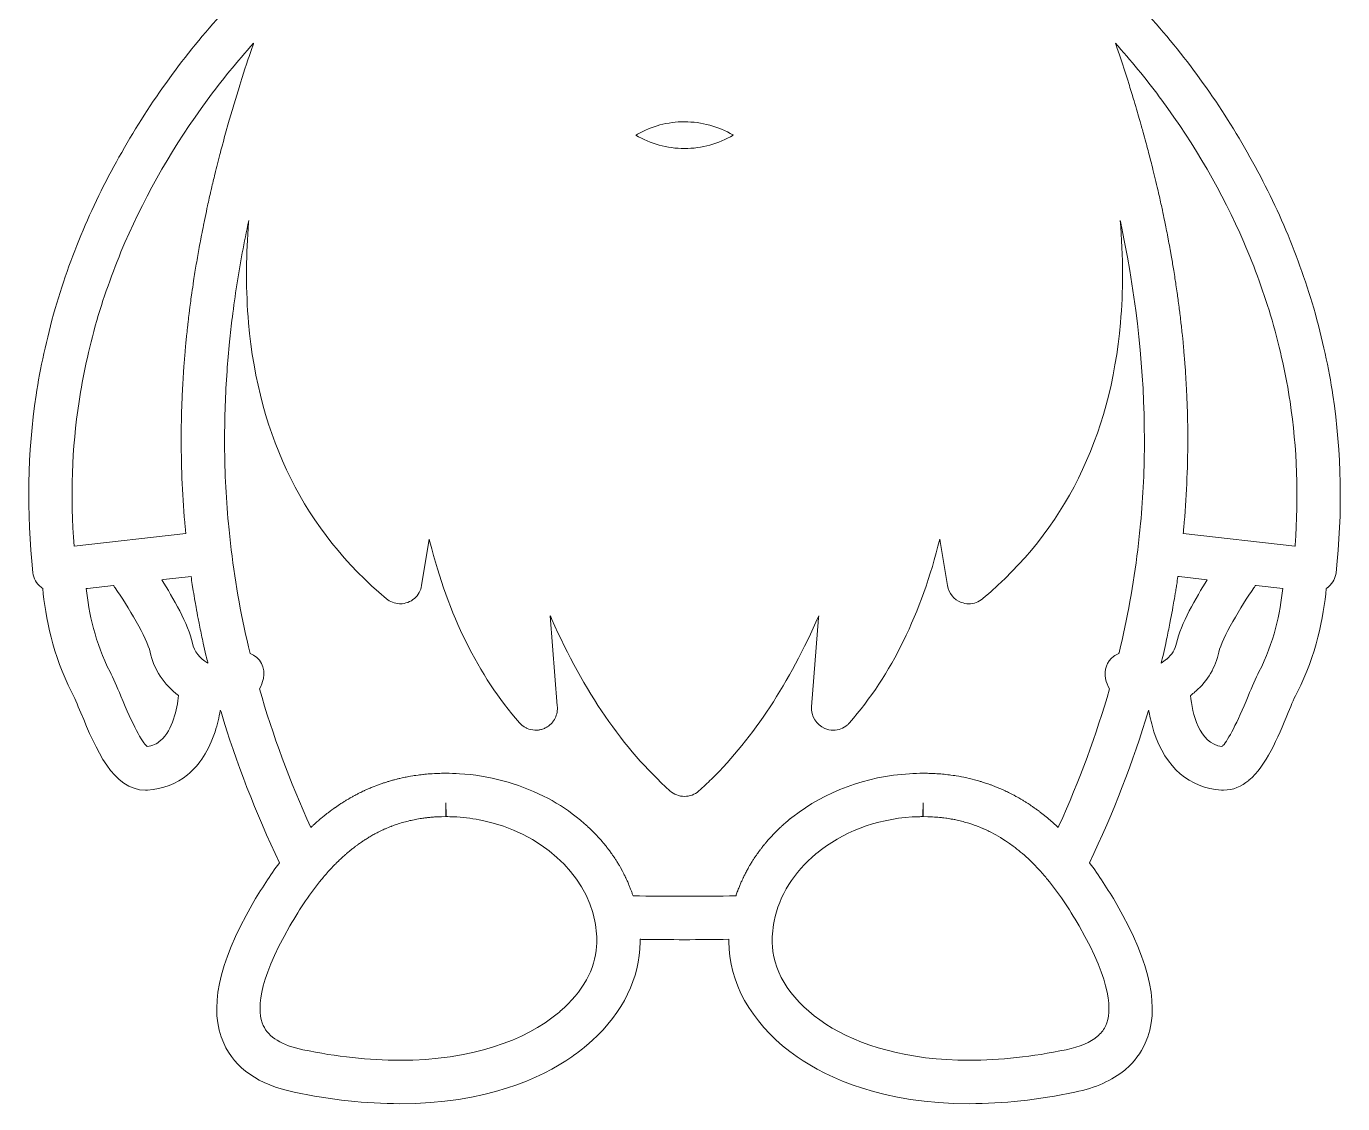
# Model space of a CAD drawing. Header units: inches. Extents: x -261 to 5410, y -3803 to -146.
# Drawn here: x 3913.4 to 4399.1, y -1012.2 to -614.8 of the extents above; entities that cross this region are included whole.
import ezdxf

# ---------------------------------------------------------------- set-up
doc = ezdxf.new("R2010")
doc.units = ezdxf.units.IN
doc.header["$MEASUREMENT"] = 0
doc.layers.add('Layer 1', color=7, linetype='Continuous')

# ---------------------------------------------------------------- blocks, each defined once
blk = doc.blocks.new('block 33')
at = {"layer": 'Layer 1', "lineweight": 0}
for points, knots in [([(4395.48, -750.84), (4394, -740.91), (4391.7, -730.42), (4388.42, -718.7), (4385.36, -708.36), (4381.64, -698.07), (4377.36, -688.06), (4368.86, -668.57), (4358.06, -649.88), (4345.26, -632.51), (4339.03, -624.05), (4332.2, -615.76), (4324.97, -607.87), (4318.71, -601.04), (4311.81, -594.28), (4304.43, -587.74), (4303.81, -587.21), (4302.82, -586.39), (4302, -585.71), (4299.76, -580.22), (4297.46, -574.76), (4295.15, -569.42), (4294.57, -532.99), (4276.31, -505.08), (4261.61, -482.62), (4253.25, -469.86), (4246.04, -458.84), (4244.92, -450.34), (4241.79, -426.61), (4246.34, -401.66), (4250.85, -380.15), (4258.22, -345.03), (4258.05, -305.03), (4250.33, -261.25), (4249.88, -258.73), (4249.46, -256.07), (4249.02, -253.23), (4246.92, -240.01), (4244.55, -225.02), (4238.15, -213.68), (4236.77, -211.25), (4234.28, -209.73), (4231.47, -209.63), (4231.47, -209.63), (4231.19, -209.62), (4231.19, -209.62), (4229.45, -209.62), (4227.79, -210.18), (4226.43, -211.18), (4225.7, -211.72), (4225.06, -212.38), (4224.54, -213.16), (4218.59, -222.04), (4213.89, -231.86), (4209.34, -241.37), (4205.29, -249.84), (4201.1, -258.6), (4196.16, -266.31), (4182.49, -287.63), (4167.82, -304.79), (4151.56, -318.41), (4151.07, -318.84), (4150.57, -319.24), (4150.07, -319.65), (4146.8, -322.34), (4143.46, -324.88), (4140.05, -327.29), (4135.07, -330.81), (4130.24, -334.47), (4125.57, -338.25), (4124.39, -339.2), (4123.23, -340.16), (4122.07, -341.14), (4106.84, -353.9), (4093.38, -368.07), (4081.9, -383.43), (4080.32, -385.54), (4078.75, -387.62), (4077.19, -389.7), (4050.42, -425.15), (4025.14, -458.65), (4017.42, -569.33), (4015.03, -574.84), (4012.71, -580.34), (4010.52, -585.71), (4010.05, -586.1), (4009.52, -586.54), (4009.03, -586.96), (4008.93, -587.05), (4008.83, -587.13), (4008.74, -587.21), (4008.47, -587.43), (4008.23, -587.64), (4008.01, -587.82), (4000.7, -594.29), (3993.82, -601.03), (3987.56, -607.87), (3980.32, -615.76), (3973.49, -624.05), (3967.26, -632.51), (3954.47, -649.88), (3943.66, -668.58), (3935.14, -688.11), (3930.88, -698.08), (3927.16, -708.38), (3924.06, -718.82), (3920.82, -730.43), (3918.52, -740.9), (3917.05, -750.8), (3913.82, -771.93), (3913.42, -793.97), (3915.88, -816.31), (3916.11, -818.44), (3917.16, -820.35), (3918.84, -821.69), (3919.04, -821.85), (3919.25, -822), (3919.46, -822.14), (3920.44, -832.69), (3923.14, -846.89), (3930.14, -860.28), (3931.06, -862.04), (3932.26, -864.94), (3933.54, -868.01), (3939.11, -881.39), (3945.42, -896.55), (3957.39, -896.55), (3957.64, -896.55), (3957.89, -896.55), (3958.13, -896.53), (3963.78, -896.21), (3968.76, -894.28), (3972.88, -890.89), (3977.34, -887.23), (3980.81, -881.87), (3983.04, -875), (3983.93, -872.28), (3984.54, -869.59), (3984.95, -867.19), (3984.95, -867.19), (3985.12, -867.19), (3985.12, -867.19), (3985.17, -867.35), (3985.21, -867.5), (3985.26, -867.66), (3990.81, -886.23), (3998.04, -904.93), (4006.81, -923.38), (4003.37, -927.95), (4000.08, -932.98), (3996.8, -938.68), (3984.12, -960.71), (3980.67, -977.46), (3986.24, -989.9), (3990.4, -999.16), (3999.13, -1005.23), (4012.2, -1007.96), (4025.74, -1010.78), (4038.84, -1012.21), (4051.15, -1012.21), (4083.05, -1012.21), (4103.31, -1002.8), (4114.69, -994.91), (4116.26, -993.82), (4117.77, -992.68), (4119.21, -991.51), (4119.49, -991.28), (4119.77, -991.05), (4120.05, -990.81), (4131.9, -980.84), (4138.99, -968.13), (4139.78, -955.16), (4139.85, -953.97), (4139.89, -952.78), (4139.88, -951.58), (4140.03, -951.58), (4140.19, -951.58), (4140.34, -951.59), (4145.73, -951.66), (4151.07, -951.71), (4156.26, -951.71), (4161.59, -951.71), (4167.08, -951.66), (4172.64, -951.58), (4172.63, -952.78), (4172.66, -953.97), (4172.74, -955.16), (4173.64, -969.99), (4182.78, -984.48), (4197.83, -994.91), (4209.21, -1002.8), (4229.47, -1012.21), (4261.38, -1012.21), (4273.68, -1012.21), (4286.78, -1010.78), (4300.32, -1007.96), (4307.93, -1006.37), (4314.06, -1003.65), (4318.68, -999.83), (4318.81, -999.73), (4318.93, -999.63), (4319.05, -999.53), (4322.19, -996.84), (4324.6, -993.63), (4326.28, -989.9), (4331.85, -977.46), (4328.4, -960.71), (4315.72, -938.68), (4312.44, -932.97), (4309.15, -927.94), (4305.71, -923.37), (4314.54, -904.8), (4321.82, -885.93), (4327.4, -867.19), (4327.4, -867.19), (4327.57, -867.19), (4327.57, -867.19), (4327.59, -867.31), (4327.61, -867.43), (4327.64, -867.55), (4328.05, -869.86), (4328.63, -872.41), (4329.48, -875), (4333.78, -888.22), (4342.62, -895.86), (4354.38, -896.53), (4354.63, -896.55), (4354.88, -896.55), (4355.12, -896.55), (4358.68, -896.55), (4361.74, -895.21), (4364.43, -892.98), (4364.46, -892.95), (4364.49, -892.93), (4364.52, -892.9), (4370.83, -887.59), (4375.1, -877.34), (4379.02, -867.91), (4380.28, -864.88), (4381.47, -862.02), (4382.39, -860.27), (4389.38, -846.89), (4392.08, -832.69), (4393.06, -822.14), (4393.21, -822.04), (4393.36, -821.94), (4393.51, -821.82), (4393.57, -821.78), (4393.63, -821.74), (4393.69, -821.69), (4393.8, -821.61), (4393.9, -821.52), (4394, -821.42), (4395.47, -820.12), (4396.43, -818.28), (4396.65, -816.31), (4399.1, -793.97), (4398.71, -771.93), (4395.48, -750.84)], [0, 0, 0, 0, 1, 1, 1, 2, 2, 2, 3, 3, 3, 4, 4, 4, 5, 5, 5, 6, 6, 6, 7, 7, 7, 8, 8, 8, 9, 9, 9, 10, 10, 10, 11, 11, 11, 12, 12, 12, 13, 13, 13, 14, 14, 14, 15, 15, 15, 16, 16, 16, 17, 17, 17, 18, 18, 18, 19, 19, 19, 20, 20, 20, 21, 21, 21, 22, 22, 22, 23, 23, 23, 24, 24, 24, 25, 25, 25, 26, 26, 26, 27, 27, 27, 28, 28, 28, 29, 29, 29, 30, 30, 30, 31, 31, 31, 32, 32, 32, 33, 33, 33, 34, 34, 34, 35, 35, 35, 36, 36, 36, 37, 37, 37, 38, 38, 38, 39, 39, 39, 40, 40, 40, 41, 41, 41, 42, 42, 42, 43, 43, 43, 44, 44, 44, 45, 45, 45, 46, 46, 46, 47, 47, 47, 48, 48, 48, 49, 49, 49, 50, 50, 50, 51, 51, 51, 52, 52, 52, 53, 53, 53, 54, 54, 54, 55, 55, 55, 56, 56, 56, 57, 57, 57, 58, 58, 58, 59, 59, 59, 60, 60, 60, 61, 61, 61, 62, 62, 62, 63, 63, 63, 64, 64, 64, 65, 65, 65, 66, 66, 66, 67, 67, 67, 68, 68, 68, 69, 69, 69, 70, 70, 70, 71, 71, 71, 72, 72, 72, 73, 73, 73, 74, 74, 74, 75, 75, 75, 76, 76, 76, 77, 77, 77, 78, 78, 78, 79, 79, 79, 80, 80, 80, 81, 81, 81, 82, 82, 82, 83, 83, 83, 84, 84, 84, 85, 85, 85, 86, 86, 86, 86]), ([(3982.83, -669.95), (3982.41, -671.7), (3981.99, -673.45), (3981.58, -675.25), (3981.58, -675.25), (3981.54, -675.43), (3981.54, -675.43), (3981.11, -677.27), (3980.7, -679.11), (3980.3, -680.94), (3980.3, -680.94), (3980.08, -681.96), (3980.08, -681.96), (3979.76, -683.43), (3979.45, -684.9), (3979.15, -686.36), (3979.15, -686.36), (3978.8, -688.12), (3978.8, -688.12), (3978.55, -689.34), (3978.31, -690.55), (3978.07, -691.75), (3978.07, -691.75), (3977.68, -693.84), (3977.68, -693.84), (3977.47, -694.93), (3977.27, -696.03), (3977.07, -697.12), (3977.07, -697.12), (3976.69, -699.3), (3976.69, -699.3), (3976.5, -700.36), (3976.32, -701.42), (3976.14, -702.47), (3976.14, -702.47), (3975.77, -704.72), (3975.77, -704.72), (3975.6, -705.74), (3975.44, -706.77), (3975.28, -707.79), (3975.28, -707.79), (3975.01, -709.59), (3975.01, -709.59), (3975.01, -709.59), (3974.63, -712.14), (3974.49, -713.1), (3974.49, -713.1), (3974.17, -715.41), (3974.17, -715.41), (3974.04, -716.4), (3973.91, -717.39), (3973.78, -718.38), (3973.78, -718.38), (3973.49, -720.71), (3973.49, -720.71), (3973.37, -721.69), (3973.25, -722.66), (3973.14, -723.64), (3973.14, -723.64), (3972.87, -725.98), (3972.87, -725.98), (3972.77, -726.95), (3972.66, -727.92), (3972.57, -728.88), (3972.49, -729.66), (3972.41, -730.44), (3972.33, -731.21), (3972.24, -732.18), (3972.15, -733.15), (3972.07, -734.11), (3972.07, -734.11), (3971.92, -735.78), (3971.87, -736.42), (3971.79, -737.39), (3971.71, -738.37), (3971.64, -739.35), (3971.58, -740.11), (3971.52, -740.86), (3971.47, -741.61), (3971.4, -742.59), (3971.34, -743.57), (3971.28, -744.55), (3971.28, -744.55), (3971.15, -746.78), (3971.15, -746.78), (3971.1, -747.57), (3971.07, -748.36), (3971.03, -749.15), (3971.03, -749.15), (3970.92, -751.43), (3970.9, -751.92), (3970.86, -752.86), (3970.83, -753.79), (3970.8, -754.73), (3970.8, -754.73), (3970.72, -757.06), (3970.72, -757.06), (3970.69, -758.2), (3970.67, -759.34), (3970.65, -760.47), (3970.65, -760.47), (3970.61, -762.17), (3970.61, -762.17), (3970.59, -763.86), (3970.57, -765.56), (3970.57, -767.25), (3970.57, -778.1), (3971.07, -789.01), (3972.06, -799.66), (3972.11, -800.26), (3972.17, -800.88), (3972.23, -801.5), (3972.24, -801.6), (3972.25, -801.71), (3972.26, -801.82), (3972.26, -801.82), (3931.02, -806.57), (3931.02, -806.57), (3929.61, -788.36), (3930.23, -770.43), (3932.86, -753.19), (3934.24, -743.93), (3936.4, -734.11), (3939.43, -723.25), (3942.32, -713.51), (3945.82, -703.81), (3949.82, -694.46), (3957.85, -676.06), (3968.05, -658.41), (3980.14, -642), (3985.43, -634.81), (3991.18, -627.75), (3997.27, -620.97), (3997.24, -621.05), (3997.22, -621.12), (3997.19, -621.2), (3997.03, -621.67), (3996.86, -622.14), (3996.7, -622.61), (3996.7, -622.61), (3995.86, -625.1), (3995.86, -625.1), (3995.5, -626.19), (3995.14, -627.27), (3994.78, -628.35), (3994.78, -628.35), (3993.97, -630.82), (3993.97, -630.82), (3993.62, -631.9), (3993.27, -632.98), (3992.93, -634.05), (3992.93, -634.05), (3992.16, -636.51), (3992.16, -636.51), (3991.82, -637.59), (3991.49, -638.67), (3991.16, -639.75), (3991.16, -639.75), (3990.42, -642.16), (3990.42, -642.16), (3990.1, -643.23), (3989.78, -644.29), (3989.45, -645.42), (3989.45, -645.42), (3988.75, -647.78), (3988.75, -647.78), (3988.44, -648.88), (3988.12, -649.98), (3987.81, -651.08), (3987.81, -651.08), (3987.17, -653.36), (3987.17, -653.36), (3986.85, -654.5), (3986.54, -655.62), (3986.24, -656.75), (3986.24, -656.75), (3985.65, -658.92), (3985.65, -658.92), (3985.37, -659.96), (3985.1, -661.01), (3984.83, -662.05), (3984.83, -662.05), (3984.2, -664.46), (3984.2, -664.46), (3983.87, -665.76), (3983.55, -667.06), (3983.23, -668.36), (3983.23, -668.36), (3982.83, -669.95), (3982.83, -669.95)], [0, 0, 0, 0, 1, 1, 1, 2, 2, 2, 3, 3, 3, 4, 4, 4, 5, 5, 5, 6, 6, 6, 7, 7, 7, 8, 8, 8, 9, 9, 9, 10, 10, 10, 11, 11, 11, 12, 12, 12, 13, 13, 13, 14, 14, 14, 15, 15, 15, 16, 16, 16, 17, 17, 17, 18, 18, 18, 19, 19, 19, 20, 20, 20, 21, 21, 21, 22, 22, 22, 23, 23, 23, 24, 24, 24, 25, 25, 25, 26, 26, 26, 27, 27, 27, 28, 28, 28, 29, 29, 29, 30, 30, 30, 31, 31, 31, 32, 32, 32, 33, 33, 33, 34, 34, 34, 35, 35, 35, 36, 36, 36, 37, 37, 37, 38, 38, 38, 39, 39, 39, 40, 40, 40, 41, 41, 41, 42, 42, 42, 43, 43, 43, 44, 44, 44, 45, 45, 45, 46, 46, 46, 47, 47, 47, 48, 48, 48, 49, 49, 49, 50, 50, 50, 51, 51, 51, 52, 52, 52, 53, 53, 53, 54, 54, 54, 55, 55, 55, 56, 56, 56, 57, 57, 57, 58, 58, 58, 59, 59, 59, 60, 60, 60, 61, 61, 61, 62, 62, 62, 63, 63, 63, 63]), ([(4381.5, -806.57), (4381.5, -806.57), (4340.26, -801.82), (4340.26, -801.82), (4340.33, -801.1), (4340.4, -800.38), (4340.46, -799.67), (4341.45, -789.02), (4341.94, -778.1), (4341.94, -767.24), (4341.94, -765.55), (4341.93, -763.85), (4341.91, -762.16), (4341.91, -762.16), (4341.87, -760.15), (4341.87, -760.15), (4341.85, -759.12), (4341.83, -758.08), (4341.8, -757.05), (4341.8, -757.05), (4341.72, -754.7), (4341.72, -754.7), (4341.69, -753.78), (4341.66, -752.85), (4341.62, -751.92), (4341.6, -751.37), (4341.5, -749.39), (4341.5, -749.39), (4341.46, -748.52), (4341.42, -747.66), (4341.37, -746.78), (4341.37, -746.78), (4341.23, -744.5), (4341.23, -744.5), (4341.17, -743.54), (4341.11, -742.59), (4341.05, -741.61), (4341.05, -741.61), (4340.88, -739.29), (4340.88, -739.29), (4340.8, -738.33), (4340.73, -737.38), (4340.65, -736.43), (4340.59, -735.65), (4340.52, -734.86), (4340.45, -734.07), (4340.36, -733.13), (4340.28, -732.18), (4340.19, -731.22), (4340.19, -731.22), (4339.95, -728.83), (4339.95, -728.83), (4339.85, -727.89), (4339.75, -726.94), (4339.65, -726), (4339.56, -725.19), (4339.47, -724.39), (4339.38, -723.59), (4339.27, -722.64), (4339.15, -721.7), (4339.04, -720.75), (4338.94, -719.94), (4338.84, -719.13), (4338.73, -718.32), (4338.61, -717.37), (4338.48, -716.42), (4338.35, -715.47), (4338.25, -714.66), (4338.13, -713.85), (4338.02, -713.03), (4337.89, -712.11), (4337.75, -711.18), (4337.6, -710.15), (4337.48, -709.35), (4337.36, -708.54), (4337.23, -707.74), (4337.08, -706.77), (4336.92, -705.79), (4336.76, -704.81), (4336.76, -704.81), (4336.37, -702.41), (4336.37, -702.41), (4336.23, -701.56), (4336.08, -700.71), (4335.93, -699.86), (4335.93, -699.86), (4335.44, -697.06), (4335.44, -697.06), (4335.26, -696.04), (4335.06, -695.02), (4334.87, -694), (4334.87, -694), (4334.44, -691.69), (4334.44, -691.69), (4334.25, -690.72), (4334.05, -689.75), (4333.86, -688.78), (4333.86, -688.78), (4333.36, -686.3), (4333.36, -686.3), (4333.11, -685.07), (4332.84, -683.83), (4332.58, -682.61), (4332.58, -682.61), (4332.21, -680.88), (4332.21, -680.88), (4331.82, -679.08), (4331.41, -677.27), (4331, -675.47), (4331, -675.47), (4330.67, -674.11), (4330.67, -674.11), (4330.36, -672.74), (4330.03, -671.37), (4329.7, -670), (4329.7, -670), (4329.08, -667.51), (4329.08, -667.51), (4328.84, -666.51), (4328.59, -665.51), (4328.33, -664.5), (4328.33, -664.5), (4327.72, -662.13), (4327.72, -662.13), (4327.44, -661.08), (4327.17, -660.03), (4326.89, -658.97), (4326.89, -658.97), (4325.66, -654.45), (4325.38, -653.43), (4325.17, -652.68), (4324.95, -651.93), (4324.74, -651.18), (4324.74, -651.18), (4324.08, -648.86), (4323.79, -647.85), (4323.79, -647.85), (4323.16, -645.69), (4323.16, -645.69), (4323.16, -645.69), (4322.43, -643.24), (4322.13, -642.24), (4321.86, -641.36), (4321.59, -640.47), (4321.32, -639.59), (4321.01, -638.59), (4320.71, -637.6), (4320.39, -636.6), (4320.39, -636.6), (4319.55, -633.92), (4319.55, -633.92), (4319.23, -632.92), (4318.91, -631.92), (4318.59, -630.93), (4318.59, -630.93), (4317.7, -628.23), (4317.7, -628.23), (4317.37, -627.22), (4317.04, -626.22), (4316.7, -625.22), (4316.7, -625.22), (4315.79, -622.51), (4315.79, -622.51), (4315.61, -621.99), (4315.44, -621.48), (4315.26, -620.97), (4315.59, -621.34), (4315.92, -621.7), (4316.23, -622.07), (4321.96, -628.51), (4327.38, -635.2), (4332.38, -642), (4344.47, -658.41), (4354.67, -676.05), (4362.68, -694.4), (4366.7, -703.8), (4370.2, -713.49), (4373.06, -723.12), (4376.12, -734.1), (4378.29, -743.93), (4379.67, -753.22), (4382.28, -770.3), (4382.9, -788.08), (4381.53, -806.14), (4381.52, -806.28), (4381.51, -806.43), (4381.5, -806.57)], [0, 0, 0, 0, 1, 1, 1, 2, 2, 2, 3, 3, 3, 4, 4, 4, 5, 5, 5, 6, 6, 6, 7, 7, 7, 8, 8, 8, 9, 9, 9, 10, 10, 10, 11, 11, 11, 12, 12, 12, 13, 13, 13, 14, 14, 14, 15, 15, 15, 16, 16, 16, 17, 17, 17, 18, 18, 18, 19, 19, 19, 20, 20, 20, 21, 21, 21, 22, 22, 22, 23, 23, 23, 24, 24, 24, 25, 25, 25, 26, 26, 26, 27, 27, 27, 28, 28, 28, 29, 29, 29, 30, 30, 30, 31, 31, 31, 32, 32, 32, 33, 33, 33, 34, 34, 34, 35, 35, 35, 36, 36, 36, 37, 37, 37, 38, 38, 38, 39, 39, 39, 40, 40, 40, 41, 41, 41, 42, 42, 42, 43, 43, 43, 44, 44, 44, 45, 45, 45, 46, 46, 46, 47, 47, 47, 48, 48, 48, 49, 49, 49, 50, 50, 50, 51, 51, 51, 52, 52, 52, 53, 53, 53, 54, 54, 54, 55, 55, 55, 56, 56, 56, 57, 57, 57, 58, 58, 58, 59, 59, 59, 60, 60, 60, 61, 61, 61, 62, 62, 62, 62]), ([(4174.22, -654.9), (4168.85, -658.11), (4162.65, -659.83), (4156.26, -659.83), (4149.87, -659.83), (4143.67, -658.11), (4138.3, -654.9), (4138.49, -654.79), (4138.68, -654.68), (4138.87, -654.58), (4144.11, -651.58), (4150.1, -649.97), (4156.26, -649.97), (4162.61, -649.97), (4168.77, -651.68), (4174.12, -654.84), (4174.15, -654.86), (4174.19, -654.88), (4174.22, -654.9)], [0, 0, 0, 0, 1, 1, 1, 2, 2, 2, 3, 3, 3, 4, 4, 4, 5, 5, 5, 6, 6, 6, 6]), ([(4316.54, -846.1), (4315.83, -846.37), (4315.17, -846.74), (4314.59, -847.19), (4312.15, -849.04), (4310.89, -852.22), (4311.63, -855.4), (4311.95, -856.75), (4312.43, -858.03), (4313.07, -859.21), (4308.25, -876.04), (4301.99, -893), (4294.41, -909.75), (4294.32, -909.94), (4294.24, -910.13), (4294.15, -910.32), (4293.92, -910.1), (4293.69, -909.88), (4293.46, -909.67), (4293.46, -909.67), (4292.16, -908.5), (4291.9, -908.27), (4291.9, -908.27), (4290.6, -907.15), (4290.3, -906.9), (4290.3, -906.9), (4289.58, -906.31), (4289.58, -906.31), (4289.28, -906.07), (4288.99, -905.83), (4288.7, -905.6), (4288.7, -905.6), (4287.96, -905.03), (4287.96, -905.03), (4287.67, -904.8), (4287.38, -904.58), (4287.07, -904.35), (4287.07, -904.35), (4286.32, -903.79), (4286.32, -903.79), (4286.02, -903.57), (4285.72, -903.36), (4285.43, -903.16), (4285.43, -903.16), (4284.68, -902.63), (4284.68, -902.63), (4284.37, -902.41), (4284.06, -902.2), (4283.76, -902.01), (4283.51, -901.83), (4283.25, -901.66), (4283, -901.5), (4282.69, -901.3), (4282.37, -901.1), (4282.06, -900.9), (4282.06, -900.9), (4281.3, -900.43), (4281.3, -900.43), (4281.01, -900.25), (4280.71, -900.07), (4280.32, -899.85), (4280.32, -899.85), (4279.59, -899.41), (4279.59, -899.41), (4279.27, -899.23), (4278.96, -899.06), (4278.57, -898.84), (4278.57, -898.84), (4277.85, -898.45), (4277.85, -898.45), (4277.48, -898.25), (4277.1, -898.06), (4276.73, -897.87), (4276.73, -897.87), (4276.1, -897.54), (4276.1, -897.54), (4275.63, -897.31), (4275.15, -897.08), (4274.59, -896.81), (4274.59, -896.81), (4274.32, -896.69), (4274.32, -896.69), (4273.72, -896.41), (4273.12, -896.14), (4272.52, -895.88), (4272.52, -895.88), (4272.01, -895.68), (4272.01, -895.68), (4271.58, -895.49), (4271.14, -895.31), (4270.71, -895.14), (4270.71, -895.14), (4269.94, -894.85), (4269.94, -894.85), (4269.58, -894.71), (4269.22, -894.57), (4268.88, -894.45), (4268.88, -894.45), (4268.3, -894.25), (4268.3, -894.25), (4268.3, -894.25), (4267.33, -893.91), (4267.01, -893.81), (4267.01, -893.81), (4266.21, -893.55), (4266.21, -893.55), (4265.85, -893.44), (4265.49, -893.33), (4265.14, -893.22), (4264.87, -893.15), (4264.6, -893.07), (4264.3, -892.98), (4263.95, -892.89), (4263.59, -892.79), (4263.23, -892.69), (4263.23, -892.69), (4262.38, -892.47), (4262.38, -892.47), (4262.03, -892.38), (4261.68, -892.3), (4261.31, -892.21), (4261.31, -892.21), (4260.45, -892.02), (4260.45, -892.02), (4260.09, -891.94), (4259.74, -891.86), (4259.38, -891.79), (4259.38, -891.79), (4258.5, -891.62), (4258.5, -891.62), (4258.14, -891.55), (4257.78, -891.48), (4257.42, -891.42), (4257.42, -891.42), (4256.54, -891.27), (4256.54, -891.27), (4256.18, -891.21), (4255.81, -891.16), (4255.44, -891.11), (4255.44, -891.11), (4254.55, -890.98), (4254.55, -890.98), (4254.18, -890.93), (4253.81, -890.89), (4253.43, -890.84), (4253.43, -890.84), (4252.56, -890.74), (4252.56, -890.74), (4252.17, -890.7), (4250.54, -890.56), (4250.54, -890.56), (4250.18, -890.53), (4248.52, -890.43), (4248.52, -890.43), (4248.07, -890.4), (4247.62, -890.39), (4247.15, -890.37), (4247.15, -890.37), (4246.46, -890.35), (4246.46, -890.35), (4245.78, -890.33), (4245.09, -890.32), (4244.4, -890.32), (4242.72, -890.32), (4240.99, -890.37), (4239.28, -890.48), (4223.39, -891.44), (4208.11, -897.07), (4196.25, -906.33), (4195.93, -906.58), (4195.61, -906.84), (4195.29, -907.09), (4195.25, -907.12), (4195.22, -907.15), (4195.18, -907.18), (4194.82, -907.47), (4194.48, -907.76), (4194.13, -908.05), (4193.98, -908.18), (4193.39, -908.71), (4193.39, -908.71), (4192.96, -909.08), (4192.52, -909.46), (4192.11, -909.84), (4191.92, -910.01), (4191.16, -910.74), (4191.16, -910.74), (4190.82, -911.06), (4190.48, -911.38), (4190.16, -911.7), (4189.96, -911.91), (4189.36, -912.53), (4189.36, -912.53), (4189.01, -912.89), (4188.65, -913.26), (4188.3, -913.63), (4188.1, -913.85), (4187.53, -914.49), (4187.53, -914.49), (4187.2, -914.86), (4186.87, -915.23), (4186.53, -915.63), (4186.28, -915.92), (4186.04, -916.22), (4185.8, -916.52), (4185.49, -916.9), (4185.18, -917.27), (4184.86, -917.68), (4184.62, -917.98), (4184.39, -918.29), (4184.15, -918.61), (4183.87, -918.99), (4183.58, -919.38), (4183.3, -919.76), (4183.07, -920.08), (4182.85, -920.4), (4182.62, -920.74), (4182.35, -921.13), (4182.08, -921.53), (4181.83, -921.91), (4181.62, -922.24), (4181.4, -922.58), (4181.19, -922.91), (4180.94, -923.32), (4180.69, -923.73), (4180.45, -924.13), (4180.25, -924.47), (4180.05, -924.81), (4179.87, -925.13), (4179.63, -925.55), (4179.4, -925.97), (4179.17, -926.41), (4179.17, -926.41), (4178.79, -927.12), (4178.64, -927.41), (4178.42, -927.84), (4178.21, -928.28), (4178, -928.71), (4178, -928.71), (4177.94, -928.85), (4177.94, -928.85), (4177.8, -929.14), (4177.66, -929.43), (4177.52, -929.73), (4177.32, -930.18), (4177.12, -930.63), (4176.93, -931.08), (4176.93, -931.08), (4176.83, -931.32), (4176.83, -931.32), (4176.72, -931.57), (4176.62, -931.82), (4176.52, -932.07), (4176.34, -932.52), (4176.17, -932.98), (4175.97, -933.51), (4175.97, -933.51), (4175.89, -933.73), (4175.89, -933.73), (4175.8, -933.97), (4175.7, -934.22), (4175.62, -934.46), (4175.54, -934.7), (4175.46, -934.93), (4175.38, -935.17), (4175.34, -935.29), (4175.3, -935.42), (4175.26, -935.55), (4168.95, -935.66), (4162.57, -935.71), (4156.26, -935.71), (4149.94, -935.71), (4143.57, -935.66), (4137.26, -935.55), (4137.14, -935.19), (4137.03, -934.83), (4136.9, -934.47), (4136.82, -934.23), (4136.5, -933.38), (4136.5, -933.38), (4136.34, -932.95), (4136.18, -932.51), (4136.01, -932.09), (4135.91, -931.84), (4135.58, -931.07), (4135.58, -931.07), (4135.39, -930.62), (4135.2, -930.16), (4135, -929.73), (4134.88, -929.46), (4134.52, -928.71), (4134.52, -928.71), (4134.31, -928.27), (4134.1, -927.84), (4133.88, -927.4), (4133.71, -927.07), (4133.53, -926.73), (4133.35, -926.4), (4133.35, -926.4), (4132.66, -925.14), (4132.66, -925.14), (4132.47, -924.81), (4132.27, -924.48), (4132.08, -924.14), (4131.83, -923.73), (4131.58, -923.31), (4131.32, -922.9), (4131.12, -922.58), (4130.91, -922.26), (4130.7, -921.93), (4130.44, -921.53), (4130.17, -921.12), (4129.89, -920.73), (4129.68, -920.41), (4129.45, -920.09), (4129.23, -919.77), (4128.94, -919.37), (4128.65, -918.98), (4128.31, -918.53), (4128.1, -918.25), (4127.88, -917.96), (4127.65, -917.67), (4127.35, -917.28), (4127.04, -916.9), (4126.72, -916.5), (4126.72, -916.5), (4126.19, -915.87), (4125.98, -915.62), (4125.66, -915.24), (4125.32, -914.86), (4124.98, -914.48), (4124.98, -914.48), (4124.42, -913.85), (4124.22, -913.64), (4123.9, -913.29), (4123.57, -912.95), (4123.24, -912.61), (4123.24, -912.61), (4122.56, -911.9), (4122.37, -911.71), (4122, -911.34), (4121.62, -910.98), (4121.18, -910.57), (4121.18, -910.57), (4120.61, -910.02), (4120.42, -909.85), (4119.98, -909.44), (4119.53, -909.05), (4119.04, -908.62), (4119.04, -908.62), (4118.54, -908.18), (4118.39, -908.06), (4117.7, -907.47), (4117, -906.9), (4116.27, -906.33), (4112.59, -903.45), (4108.52, -900.89), (4104.2, -898.72), (4094.75, -893.99), (4084.05, -891.13), (4073.25, -890.48), (4071.53, -890.37), (4069.81, -890.32), (4068.12, -890.32), (4067.43, -890.32), (4066.74, -890.33), (4066.05, -890.35), (4066.05, -890.35), (4065.36, -890.37), (4065.36, -890.37), (4064.91, -890.39), (4064.45, -890.4), (4064.02, -890.43), (4064.02, -890.43), (4063.2, -890.48), (4063.2, -890.48), (4062.79, -890.5), (4062.39, -890.53), (4061.97, -890.56), (4061.97, -890.56), (4060.31, -890.71), (4059.96, -890.74), (4059.96, -890.74), (4058.34, -890.93), (4057.95, -890.98), (4057.95, -890.98), (4057.09, -891.1), (4057.09, -891.1), (4056.72, -891.16), (4056.35, -891.21), (4055.99, -891.27), (4055.99, -891.27), (4055.11, -891.42), (4055.11, -891.42), (4054.74, -891.48), (4054.38, -891.55), (4054.01, -891.62), (4053.72, -891.68), (4053.43, -891.73), (4053.16, -891.79), (4052.79, -891.86), (4052.42, -891.94), (4052.06, -892.02), (4052.06, -892.02), (4051.22, -892.21), (4051.22, -892.21), (4050.85, -892.3), (4050.49, -892.39), (4050.11, -892.48), (4050.11, -892.48), (4049.29, -892.69), (4049.29, -892.69), (4048.93, -892.79), (4048.56, -892.89), (4048.19, -892.99), (4048.19, -892.99), (4047.4, -893.22), (4047.4, -893.22), (4047.03, -893.33), (4046.66, -893.44), (4046.28, -893.56), (4046.28, -893.56), (4045.52, -893.8), (4045.52, -893.8), (4045.13, -893.93), (4044.75, -894.07), (4044.37, -894.2), (4044.37, -894.2), (4043.66, -894.44), (4043.66, -894.44), (4043.24, -894.59), (4042.83, -894.75), (4042.43, -894.91), (4042.43, -894.91), (4041.82, -895.14), (4041.82, -895.14), (4041.32, -895.33), (4040.82, -895.54), (4040.24, -895.78), (4040.24, -895.78), (4040, -895.88), (4040, -895.88), (4039.39, -896.14), (4038.79, -896.42), (4038.22, -896.68), (4038.22, -896.68), (4038.03, -896.77), (4038.03, -896.77), (4037.48, -897.02), (4036.94, -897.28), (4036.39, -897.56), (4036.39, -897.56), (4035.9, -897.81), (4035.9, -897.81), (4035.48, -898.02), (4035.07, -898.24), (4034.65, -898.46), (4034.65, -898.46), (4034.04, -898.8), (4034.04, -898.8), (4033.66, -899.01), (4033.28, -899.21), (4032.91, -899.43), (4032.91, -899.43), (4032.25, -899.81), (4032.25, -899.81), (4031.9, -900.02), (4031.55, -900.23), (4031.19, -900.45), (4031.19, -900.45), (4030.66, -900.78), (4030.66, -900.78), (4030.66, -900.78), (4029.84, -901.3), (4029.49, -901.52), (4029.49, -901.52), (4028.8, -901.98), (4028.8, -901.98), (4028.48, -902.19), (4028.15, -902.41), (4027.81, -902.65), (4027.81, -902.65), (4027.27, -903.02), (4027.27, -903.02), (4027.27, -903.02), (4026.48, -903.59), (4026.16, -903.82), (4026.16, -903.82), (4025.47, -904.33), (4025.47, -904.33), (4025.15, -904.57), (4024.84, -904.81), (4024.51, -905.06), (4024.51, -905.06), (4024.31, -905.21), (4024.31, -905.21), (4024.31, -905.21), (4023.84, -905.59), (4023.84, -905.59), (4023.68, -905.71), (4023.53, -905.84), (4023.37, -905.96), (4023.36, -905.96), (4023.36, -905.96), (4023.35, -905.97), (4023.35, -905.97), (4022.69, -906.51), (4022.69, -906.51), (4022.65, -906.54), (4022.62, -906.57), (4022.58, -906.6), (4022.58, -906.6), (4022.23, -906.89), (4022.23, -906.89), (4021.92, -907.15), (4021.61, -907.42), (4021.29, -907.69), (4021.29, -907.69), (4020.65, -908.25), (4020.65, -908.25), (4020.33, -908.53), (4019.08, -909.66), (4019.08, -909.66), (4018.99, -909.74), (4018.9, -909.83), (4018.81, -909.91), (4018.66, -910.05), (4018.51, -910.18), (4018.37, -910.32), (4010.66, -893.36), (4004.31, -876.21), (3999.45, -859.22), (4000.09, -858.03), (4000.57, -856.76), (4000.89, -855.39), (4001.82, -851.46), (3999.65, -847.51), (3995.98, -846.1), (3992.91, -833.45), (3990.57, -820.61), (3989.02, -807.89), (3988.61, -804.57), (3988.26, -801.32), (3987.98, -798.2), (3987.04, -788.03), (3986.57, -777.61), (3986.57, -767.25), (3986.57, -758.95), (3986.87, -750.45), (3987.47, -741.98), (3987.72, -738.47), (3988.04, -734.83), (3988.41, -731.17), (3988.71, -728.12), (3989.06, -725.03), (3989.44, -721.98), (3989.93, -718.08), (3990.49, -714.07), (3991.11, -710.06), (3992.33, -702.25), (3993.78, -694.37), (3995.47, -686.42), (3995.39, -687.38), (3995.32, -688.33), (3995.26, -689.28), (3994.85, -695.06), (3994.64, -700.75), (3994.64, -706.33), (3994.65, -712.36), (3994.91, -718.34), (3995.41, -724.09), (3999.12, -766.62), (4016.23, -800.88), (4046.27, -825.93), (4047.62, -827.05), (4049.32, -827.7), (4051.07, -827.77), (4051.07, -827.77), (4051.39, -827.78), (4051.39, -827.78), (4052.34, -827.78), (4053.28, -827.61), (4054.17, -827.28), (4055.09, -826.94), (4055.93, -826.43), (4056.65, -825.8), (4058.02, -824.59), (4058.97, -822.94), (4059.27, -821.09), (4059.27, -821.09), (4062.1, -803.98), (4062.1, -803.98), (4062.18, -804.31), (4062.26, -804.64), (4062.35, -804.96), (4069.07, -831.86), (4080.12, -854.23), (4095.36, -871.69), (4095.7, -872.08), (4096.08, -872.43), (4096.51, -872.76), (4096.63, -872.85), (4096.74, -872.93), (4096.84, -873), (4097.19, -873.24), (4097.55, -873.45), (4097.89, -873.61), (4097.89, -873.61), (4098, -873.67), (4098, -873.67), (4098, -873.67), (4098.19, -873.75), (4098.19, -873.75), (4099.08, -874.14), (4100.02, -874.36), (4100.99, -874.4), (4101.13, -874.42), (4101.27, -874.42), (4101.42, -874.42), (4101.42, -874.42), (4101.88, -874.42), (4101.88, -874.42), (4101.88, -874.42), (4102.08, -874.38), (4102.08, -874.38), (4102.27, -874.37), (4102.45, -874.34), (4102.6, -874.32), (4102.81, -874.29), (4103.03, -874.25), (4103.2, -874.21), (4103.44, -874.15), (4103.69, -874.08), (4103.88, -874.01), (4104.34, -873.86), (4104.79, -873.66), (4105.25, -873.42), (4105.25, -873.42), (4105.47, -873.29), (4105.47, -873.29), (4105.47, -873.29), (4105.64, -873.19), (4105.64, -873.19), (4105.9, -873.02), (4106.15, -872.84), (4106.47, -872.58), (4106.47, -872.58), (4106.71, -872.38), (4106.71, -872.38), (4106.97, -872.15), (4107.2, -871.91), (4107.43, -871.65), (4107.43, -871.65), (4107.57, -871.48), (4107.57, -871.48), (4108.57, -870.26), (4109.18, -868.79), (4109.33, -867.22), (4109.33, -867.22), (4109.39, -866.77), (4109.39, -866.77), (4109.39, -866.77), (4109.39, -866.43), (4109.39, -866.43), (4109.39, -866.09), (4109.36, -865.74), (4109.32, -865.39), (4109.32, -865.39), (4106.75, -832.22), (4106.75, -832.22), (4106.95, -832.67), (4107.14, -833.12), (4107.34, -833.56), (4119.04, -860.07), (4133.62, -881.26), (4150.91, -896.8), (4152.38, -898.12), (4154.28, -898.85), (4156.26, -898.85), (4158.17, -898.85), (4160.01, -898.17), (4161.45, -896.92), (4161.5, -896.89), (4161.55, -896.85), (4161.6, -896.8), (4163.16, -895.41), (4164.71, -893.94), (4166.23, -892.45), (4181.79, -877.13), (4195.03, -856.95), (4205.78, -832.22), (4205.78, -832.22), (4205.72, -833.02), (4205.72, -833.02), (4205.72, -833.02), (4203.17, -865.81), (4203.17, -865.81), (4202.91, -869.25), (4204.87, -872.46), (4208.05, -873.8), (4209.04, -874.21), (4210.08, -874.42), (4211.15, -874.42), (4213.08, -874.42), (4214.92, -873.72), (4216.36, -872.48), (4216.37, -872.48), (4216.37, -872.47), (4216.38, -872.47), (4216.66, -872.23), (4216.92, -871.96), (4217.17, -871.68), (4232.59, -854.02), (4243.73, -831.32), (4250.42, -803.97), (4250.42, -803.97), (4250.56, -804.85), (4250.56, -804.85), (4250.56, -804.85), (4253.25, -821.09), (4253.25, -821.09), (4253.72, -823.91), (4255.67, -826.28), (4258.35, -827.28), (4259.24, -827.61), (4260.18, -827.78), (4261.14, -827.78), (4263.01, -827.78), (4264.83, -827.12), (4266.26, -825.92), (4266.26, -825.92), (4266.47, -825.74), (4266.47, -825.74), (4296.37, -800.73), (4313.41, -766.52), (4317.11, -724.09), (4317.62, -718.34), (4317.88, -712.36), (4317.88, -706.33), (4317.89, -699.62), (4317.58, -692.93), (4317.03, -686.33), (4317.29, -687.55), (4317.55, -688.77), (4317.79, -689.98), (4323.25, -716.66), (4325.95, -742.31), (4325.95, -767.24), (4325.95, -777.62), (4325.48, -788.04), (4324.54, -798.22), (4324.25, -801.34), (4323.91, -804.5), (4323.5, -807.89), (4321.96, -820.54), (4319.64, -833.29), (4316.59, -845.89), (4316.57, -845.96), (4316.56, -846.03), (4316.54, -846.1)], [0, 0, 0, 0, 1, 1, 1, 2, 2, 2, 3, 3, 3, 4, 4, 4, 5, 5, 5, 6, 6, 6, 7, 7, 7, 8, 8, 8, 9, 9, 9, 10, 10, 10, 11, 11, 11, 12, 12, 12, 13, 13, 13, 14, 14, 14, 15, 15, 15, 16, 16, 16, 17, 17, 17, 18, 18, 18, 19, 19, 19, 20, 20, 20, 21, 21, 21, 22, 22, 22, 23, 23, 23, 24, 24, 24, 25, 25, 25, 26, 26, 26, 27, 27, 27, 28, 28, 28, 29, 29, 29, 30, 30, 30, 31, 31, 31, 32, 32, 32, 33, 33, 33, 34, 34, 34, 35, 35, 35, 36, 36, 36, 37, 37, 37, 38, 38, 38, 39, 39, 39, 40, 40, 40, 41, 41, 41, 42, 42, 42, 43, 43, 43, 44, 44, 44, 45, 45, 45, 46, 46, 46, 47, 47, 47, 48, 48, 48, 49, 49, 49, 50, 50, 50, 51, 51, 51, 52, 52, 52, 53, 53, 53, 54, 54, 54, 55, 55, 55, 56, 56, 56, 57, 57, 57, 58, 58, 58, 59, 59, 59, 60, 60, 60, 61, 61, 61, 62, 62, 62, 63, 63, 63, 64, 64, 64, 65, 65, 65, 66, 66, 66, 67, 67, 67, 68, 68, 68, 69, 69, 69, 70, 70, 70, 71, 71, 71, 72, 72, 72, 73, 73, 73, 74, 74, 74, 75, 75, 75, 76, 76, 76, 77, 77, 77, 78, 78, 78, 79, 79, 79, 80, 80, 80, 81, 81, 81, 82, 82, 82, 83, 83, 83, 84, 84, 84, 85, 85, 85, 86, 86, 86, 87, 87, 87, 88, 88, 88, 89, 89, 89, 90, 90, 90, 91, 91, 91, 92, 92, 92, 93, 93, 93, 94, 94, 94, 95, 95, 95, 96, 96, 96, 97, 97, 97, 98, 98, 98, 99, 99, 99, 100, 100, 100, 101, 101, 101, 102, 102, 102, 103, 103, 103, 104, 104, 104, 105, 105, 105, 106, 106, 106, 107, 107, 107, 108, 108, 108, 109, 109, 109, 110, 110, 110, 111, 111, 111, 112, 112, 112, 113, 113, 113, 114, 114, 114, 115, 115, 115, 116, 116, 116, 117, 117, 117, 118, 118, 118, 119, 119, 119, 120, 120, 120, 121, 121, 121, 122, 122, 122, 123, 123, 123, 124, 124, 124, 125, 125, 125, 126, 126, 126, 127, 127, 127, 128, 128, 128, 129, 129, 129, 130, 130, 130, 131, 131, 131, 132, 132, 132, 133, 133, 133, 134, 134, 134, 135, 135, 135, 136, 136, 136, 137, 137, 137, 138, 138, 138, 139, 139, 139, 140, 140, 140, 141, 141, 141, 142, 142, 142, 143, 143, 143, 144, 144, 144, 145, 145, 145, 146, 146, 146, 147, 147, 147, 148, 148, 148, 149, 149, 149, 150, 150, 150, 151, 151, 151, 152, 152, 152, 153, 153, 153, 154, 154, 154, 155, 155, 155, 156, 156, 156, 157, 157, 157, 158, 158, 158, 159, 159, 159, 160, 160, 160, 161, 161, 161, 162, 162, 162, 163, 163, 163, 164, 164, 164, 165, 165, 165, 166, 166, 166, 167, 167, 167, 168, 168, 168, 169, 169, 169, 170, 170, 170, 171, 171, 171, 172, 172, 172, 173, 173, 173, 174, 174, 174, 175, 175, 175, 176, 176, 176, 177, 177, 177, 178, 178, 178, 179, 179, 179, 180, 180, 180, 181, 181, 181, 182, 182, 182, 183, 183, 183, 184, 184, 184, 185, 185, 185, 186, 186, 186, 187, 187, 187, 188, 188, 188, 189, 189, 189, 190, 190, 190, 191, 191, 191, 192, 192, 192, 193, 193, 193, 194, 194, 194, 195, 195, 195, 196, 196, 196, 197, 197, 197, 198, 198, 198, 199, 199, 199, 200, 200, 200, 201, 201, 201, 202, 202, 202, 203, 203, 203, 204, 204, 204, 205, 205, 205, 206, 206, 206, 207, 207, 207, 208, 208, 208, 209, 209, 209, 210, 210, 210, 211, 211, 211, 212, 212, 212, 213, 213, 213, 214, 214, 214, 215, 215, 215, 216, 216, 216, 217, 217, 217, 218, 218, 218, 219, 219, 219, 220, 220, 220, 221, 221, 221, 222, 222, 222, 223, 223, 223, 224, 224, 224, 225, 225, 225, 226, 226, 226, 227, 227, 227, 228, 228, 228, 229, 229, 229, 230, 230, 230, 231, 231, 231, 232, 232, 232, 233, 233, 233, 234, 234, 234, 235, 235, 235, 236, 236, 236, 237, 237, 237, 238, 238, 238, 239, 239, 239, 240, 240, 240, 241, 241, 241, 242, 242, 242, 243, 243, 243, 244, 244, 244, 245, 245, 245, 246, 246, 246, 247, 247, 247, 248, 248, 248, 249, 249, 249, 250, 250, 250, 251, 251, 251, 252, 252, 252, 253, 253, 253, 253]), ([(3974.73, -842.33), (3973.26, -835.37), (3967.48, -825.4), (3963.38, -818.94), (3963.38, -818.94), (3964.03, -818.87), (3964.03, -818.87), (3964.03, -818.87), (3974.21, -817.7), (3974.21, -817.7), (3974.35, -818.67), (3974.49, -819.64), (3974.64, -820.62), (3974.64, -820.62), (3975.03, -823.06), (3975.03, -823.06), (3975.22, -824.28), (3975.43, -825.51), (3975.65, -826.74), (3975.65, -826.74), (3975.95, -828.52), (3976.04, -829.01), (3976.29, -830.42), (3976.56, -831.83), (3976.83, -833.24), (3976.83, -833.24), (3977.16, -834.94), (3977.16, -834.94), (3977.54, -836.91), (3977.95, -838.87), (3978.37, -840.83), (3978.37, -840.83), (3978.72, -842.37), (3978.72, -842.37), (3979.03, -843.83), (3979.36, -845.28), (3979.7, -846.74), (3979.78, -847.07), (3980.04, -848.13), (3980.22, -848.88), (3980.31, -849.27), (3980.39, -849.58), (3980.4, -849.66), (3977.44, -847.94), (3975.35, -845.27), (3974.73, -842.33)], [0, 0, 0, 0, 1, 1, 1, 2, 2, 2, 3, 3, 3, 4, 4, 4, 5, 5, 5, 6, 6, 6, 7, 7, 7, 8, 8, 8, 9, 9, 9, 10, 10, 10, 11, 11, 11, 12, 12, 12, 13, 13, 13, 14, 14, 14, 15, 15, 15, 15]), ([(4349.15, -818.94), (4345.05, -825.4), (4339.26, -835.37), (4337.8, -842.32), (4337.33, -844.53), (4336.03, -846.59), (4334.17, -848.2), (4334.15, -848.22), (4334.13, -848.23), (4334.11, -848.25), (4333.5, -848.77), (4332.84, -849.24), (4332.12, -849.66), (4332.17, -849.44), (4332.81, -846.81), (4332.81, -846.81), (4333.15, -845.34), (4333.47, -843.88), (4333.8, -842.4), (4333.8, -842.4), (4334.14, -840.89), (4334.14, -840.89), (4334.56, -838.92), (4334.97, -836.94), (4335.36, -834.97), (4335.36, -834.97), (4335.62, -833.58), (4335.62, -833.58), (4335.92, -832.06), (4336.2, -830.54), (4336.48, -829.01), (4336.48, -829.01), (4336.85, -826.85), (4336.85, -826.85), (4337.07, -825.59), (4337.29, -824.33), (4337.49, -823.07), (4337.61, -822.36), (4337.72, -821.65), (4337.82, -820.94), (4337.82, -820.94), (4337.87, -820.66), (4337.87, -820.66), (4338.02, -819.67), (4338.17, -818.69), (4338.31, -817.7), (4338.31, -817.7), (4338.72, -817.75), (4338.72, -817.75), (4338.72, -817.75), (4349.15, -818.94), (4349.15, -818.94)], [0, 0, 0, 0, 1, 1, 1, 2, 2, 2, 3, 3, 3, 4, 4, 4, 5, 5, 5, 6, 6, 6, 7, 7, 7, 8, 8, 8, 9, 9, 9, 10, 10, 10, 11, 11, 11, 12, 12, 12, 13, 13, 13, 14, 14, 14, 15, 15, 15, 16, 16, 16, 17, 17, 17, 17]), ([(3948.31, -861.87), (3946.83, -858.32), (3945.56, -855.25), (3944.3, -852.86), (3938.81, -842.34), (3936.48, -831.01), (3935.53, -822.15), (3935.53, -822.15), (3936.04, -822.09), (3936.04, -822.09), (3936.04, -822.09), (3945.59, -820.99), (3945.59, -820.99), (3945.75, -821.3), (3945.94, -821.6), (3946.14, -821.89), (3950.86, -828.62), (3957.99, -840.43), (3959.08, -845.63), (3960.42, -851.94), (3964.18, -857.63), (3969.59, -861.65), (3969.06, -866.53), (3967.5, -874.35), (3962.97, -878.23), (3961.6, -879.41), (3959.96, -880.23), (3957.99, -880.49), (3956, -878.79), (3952.75, -872.53), (3948.31, -861.87)], [0, 0, 0, 0, 1, 1, 1, 2, 2, 2, 3, 3, 3, 4, 4, 4, 5, 5, 5, 6, 6, 6, 7, 7, 7, 8, 8, 8, 9, 9, 9, 10, 10, 10, 10]), ([(4376.99, -822.15), (4376.05, -831.01), (4373.71, -842.34), (4368.22, -852.85), (4366.97, -855.23), (4365.71, -858.27), (4364.22, -861.86), (4360.07, -871.83), (4356.95, -877.95), (4354.93, -880.1), (4354.79, -880.25), (4354.65, -880.38), (4354.52, -880.49), (4346.08, -879.37), (4343.65, -868.01), (4342.94, -861.64), (4343.09, -861.52), (4343.25, -861.41), (4343.4, -861.28), (4343.7, -861.06), (4343.99, -860.83), (4344.27, -860.59), (4344.48, -860.42), (4344.69, -860.25), (4344.89, -860.06), (4349.25, -856.19), (4352.28, -851.14), (4353.44, -845.62), (4354.53, -840.44), (4361.67, -828.63), (4366.38, -821.89), (4366.59, -821.6), (4366.77, -821.3), (4366.93, -820.99), (4366.93, -820.99), (4367.17, -821.02), (4367.17, -821.02), (4367.17, -821.02), (4376.99, -822.15), (4376.99, -822.15)], [0, 0, 0, 0, 1, 1, 1, 2, 2, 2, 3, 3, 3, 4, 4, 4, 5, 5, 5, 6, 6, 6, 7, 7, 7, 8, 8, 8, 9, 9, 9, 10, 10, 10, 11, 11, 11, 12, 12, 12, 13, 13, 13, 13]), ([(4022.35, -929.48), (4022.77, -928.96), (4023.2, -928.45), (4023.62, -927.96), (4023.62, -927.96), (4024.12, -927.4), (4024.12, -927.4), (4024.39, -927.09), (4024.65, -926.79), (4024.92, -926.49), (4024.92, -926.49), (4025.44, -925.93), (4025.44, -925.93), (4025.44, -925.93), (4026, -925.31), (4026.24, -925.06), (4026.24, -925.06), (4027.29, -923.97), (4027.57, -923.7), (4027.57, -923.7), (4028.64, -922.64), (4028.89, -922.4), (4028.89, -922.4), (4029.47, -921.85), (4029.47, -921.85), (4029.72, -921.61), (4029.98, -921.37), (4030.23, -921.15), (4030.23, -921.15), (4030.82, -920.62), (4030.82, -920.62), (4031.08, -920.39), (4031.34, -920.16), (4031.6, -919.94), (4031.6, -919.94), (4032.06, -919.56), (4032.06, -919.56), (4032.06, -919.56), (4032.64, -919.07), (4032.64, -919.07), (4032.9, -918.85), (4033.16, -918.63), (4033.45, -918.4), (4033.45, -918.4), (4033.69, -918.2), (4033.69, -918.2), (4033.83, -918.09), (4034.03, -917.94), (4034.22, -917.79), (4034.22, -917.79), (4034.23, -917.77), (4034.24, -917.77), (4034.39, -917.66), (4034.54, -917.55), (4034.66, -917.45), (4034.69, -917.42), (4034.72, -917.39), (4034.75, -917.38), (4034.86, -917.3), (4034.93, -917.25), (4034.93, -917.25), (4035.21, -917.05), (4035.48, -916.85), (4035.78, -916.63), (4035.78, -916.63), (4036.32, -916.24), (4036.32, -916.24), (4036.62, -916.03), (4037.73, -915.27), (4037.73, -915.27), (4038.07, -915.05), (4038.41, -914.83), (4038.76, -914.61), (4038.76, -914.61), (4039.15, -914.36), (4039.15, -914.36), (4039.61, -914.07), (4040.07, -913.8), (4040.58, -913.5), (4041.07, -913.21), (4041.57, -912.94), (4042.06, -912.67), (4042.06, -912.67), (4042.22, -912.59), (4042.22, -912.59), (4042.65, -912.36), (4043.08, -912.13), (4043.53, -911.91), (4043.53, -911.91), (4043.94, -911.71), (4043.94, -911.71), (4044.29, -911.54), (4044.64, -911.37), (4045.02, -911.19), (4045.02, -911.19), (4045.51, -910.98), (4045.51, -910.98), (4045.83, -910.83), (4046.16, -910.68), (4046.49, -910.54), (4046.49, -910.54), (4047.05, -910.31), (4047.05, -910.31), (4047.37, -910.18), (4047.68, -910.05), (4048, -909.93), (4048, -909.93), (4049.22, -909.47), (4049.53, -909.36), (4049.53, -909.36), (4050.14, -909.16), (4050.14, -909.16), (4050.45, -909.05), (4050.76, -908.95), (4051.09, -908.84), (4051.09, -908.84), (4051.7, -908.66), (4051.7, -908.66), (4052.02, -908.56), (4052.34, -908.47), (4052.68, -908.37), (4052.68, -908.37), (4053.27, -908.21), (4053.27, -908.21), (4053.6, -908.12), (4053.92, -908.04), (4054.26, -907.95), (4054.26, -907.95), (4054.87, -907.8), (4054.87, -907.8), (4055.2, -907.72), (4055.54, -907.65), (4055.87, -907.58), (4055.87, -907.58), (4056.47, -907.45), (4056.47, -907.45), (4056.82, -907.38), (4057.18, -907.31), (4057.52, -907.25), (4057.52, -907.25), (4058.1, -907.14), (4058.1, -907.14), (4058.48, -907.08), (4058.87, -907.02), (4059.25, -906.96), (4059.25, -906.96), (4059.75, -906.89), (4059.75, -906.89), (4060.21, -906.82), (4060.67, -906.76), (4061.14, -906.71), (4061.14, -906.71), (4061.43, -906.67), (4061.43, -906.67), (4062, -906.61), (4062.57, -906.56), (4063.12, -906.51), (4063.12, -906.51), (4063.27, -906.5), (4063.27, -906.5), (4063.8, -906.46), (4064.32, -906.43), (4064.86, -906.4), (4064.86, -906.4), (4065.41, -906.38), (4065.41, -906.38), (4065.81, -906.36), (4066.2, -906.34), (4066.58, -906.33), (4066.58, -906.33), (4068.22, -906.32), (4068.22, -906.32), (4068.22, -906.32), (4068.22, -901.21), (4068.22, -901.21), (4068.22, -901.21), (4068.31, -905.94), (4068.31, -905.94), (4068.31, -905.94), (4068.32, -906.32), (4068.32, -906.32), (4068.76, -906.32), (4069.21, -906.33), (4069.66, -906.34), (4069.66, -906.34), (4070.28, -906.35), (4070.28, -906.35), (4070.94, -906.37), (4071.61, -906.4), (4072.27, -906.44), (4075.45, -906.63), (4078.63, -907.06), (4081.72, -907.71), (4103.09, -912.22), (4119.77, -927.18), (4123.21, -944.94), (4123.8, -947.98), (4124.01, -951.09), (4123.82, -954.19), (4123.32, -962.47), (4118.75, -970.96), (4110.44, -978.12), (4110.21, -978.33), (4109.98, -978.53), (4109.73, -978.72), (4097.52, -988.88), (4077.67, -996.22), (4051.15, -996.22), (4039.94, -996.22), (4027.93, -994.9), (4015.46, -992.3), (4007.69, -990.68), (4002.77, -987.67), (4000.84, -983.36), (3998.58, -978.32), (3998.45, -967.87), (4010.66, -946.66), (4014.5, -939.98), (4018.32, -934.36), (4022.35, -929.48)], [0, 0, 0, 0, 1, 1, 1, 2, 2, 2, 3, 3, 3, 4, 4, 4, 5, 5, 5, 6, 6, 6, 7, 7, 7, 8, 8, 8, 9, 9, 9, 10, 10, 10, 11, 11, 11, 12, 12, 12, 13, 13, 13, 14, 14, 14, 15, 15, 15, 16, 16, 16, 17, 17, 17, 18, 18, 18, 19, 19, 19, 20, 20, 20, 21, 21, 21, 22, 22, 22, 23, 23, 23, 24, 24, 24, 25, 25, 25, 26, 26, 26, 27, 27, 27, 28, 28, 28, 29, 29, 29, 30, 30, 30, 31, 31, 31, 32, 32, 32, 33, 33, 33, 34, 34, 34, 35, 35, 35, 36, 36, 36, 37, 37, 37, 38, 38, 38, 39, 39, 39, 40, 40, 40, 41, 41, 41, 42, 42, 42, 43, 43, 43, 44, 44, 44, 45, 45, 45, 46, 46, 46, 47, 47, 47, 48, 48, 48, 49, 49, 49, 50, 50, 50, 51, 51, 51, 52, 52, 52, 53, 53, 53, 54, 54, 54, 55, 55, 55, 56, 56, 56, 57, 57, 57, 58, 58, 58, 59, 59, 59, 60, 60, 60, 61, 61, 61, 62, 62, 62, 63, 63, 63, 64, 64, 64, 65, 65, 65, 66, 66, 66, 67, 67, 67, 68, 68, 68, 69, 69, 69, 70, 70, 70, 71, 71, 71, 72, 72, 72, 73, 73, 73, 73]), ([(4240.25, -906.44), (4240.92, -906.4), (4241.59, -906.37), (4242.25, -906.35), (4242.25, -906.35), (4242.77, -906.34), (4242.77, -906.34), (4243.26, -906.33), (4243.75, -906.32), (4244.22, -906.32), (4244.22, -906.32), (4244.22, -905.95), (4244.22, -905.95), (4244.22, -905.95), (4244.27, -901.21), (4244.27, -901.21), (4244.27, -901.21), (4244.27, -906.32), (4244.27, -906.32), (4244.27, -906.32), (4245.98, -906.33), (4245.98, -906.33), (4245.98, -906.33), (4247.71, -906.4), (4247.71, -906.4), (4247.71, -906.4), (4248.46, -906.45), (4248.46, -906.45), (4249.31, -906.5), (4250.15, -906.57), (4251.03, -906.67), (4251.32, -906.7), (4251.61, -906.74), (4251.9, -906.77), (4251.9, -906.77), (4252.7, -906.87), (4252.7, -906.87), (4252.95, -906.91), (4254.33, -907.13), (4254.33, -907.13), (4254.61, -907.18), (4255.95, -907.43), (4255.95, -907.43), (4256.26, -907.49), (4256.57, -907.56), (4256.92, -907.64), (4256.92, -907.64), (4257.54, -907.77), (4257.54, -907.77), (4257.85, -907.85), (4258.16, -907.92), (4258.47, -908), (4258.47, -908), (4259.13, -908.17), (4259.13, -908.17), (4259.43, -908.25), (4259.73, -908.34), (4260.03, -908.42), (4260.03, -908.42), (4260.69, -908.61), (4260.69, -908.61), (4260.99, -908.7), (4261.28, -908.8), (4261.58, -908.89), (4261.58, -908.89), (4262.22, -909.1), (4262.22, -909.1), (4262.52, -909.2), (4262.81, -909.3), (4263.11, -909.41), (4263.11, -909.41), (4263.74, -909.64), (4263.74, -909.64), (4264.04, -909.75), (4264.33, -909.85), (4264.62, -909.97), (4264.62, -909.97), (4265.24, -910.22), (4265.24, -910.22), (4265.53, -910.33), (4265.82, -910.45), (4266.13, -910.58), (4266.13, -910.58), (4266.53, -910.76), (4266.53, -910.76), (4266.53, -910.76), (4267.33, -911.11), (4267.61, -911.24), (4267.61, -911.24), (4268.81, -911.82), (4269.07, -911.94), (4269.07, -911.94), (4269.53, -912.18), (4269.53, -912.18), (4270.62, -912.75), (4271.73, -913.37), (4272.81, -914.02), (4272.81, -914.02), (4273.32, -914.32), (4273.32, -914.32), (4273.32, -914.32), (4274.73, -915.23), (4274.73, -915.23), (4274.73, -915.23), (4276.13, -916.19), (4276.13, -916.19), (4276.13, -916.19), (4277.53, -917.21), (4277.53, -917.21), (4277.53, -917.21), (4278.25, -917.75), (4278.25, -917.75), (4278.25, -917.75), (4278.92, -918.28), (4278.92, -918.28), (4278.92, -918.28), (4279.61, -918.84), (4279.61, -918.84), (4279.61, -918.84), (4280.29, -919.4), (4280.29, -919.4), (4280.29, -919.4), (4280.97, -919.97), (4280.97, -919.97), (4280.97, -919.97), (4281.66, -920.58), (4281.66, -920.58), (4281.66, -920.58), (4282.31, -921.17), (4282.31, -921.17), (4282.31, -921.17), (4283.02, -921.81), (4283.02, -921.81), (4283.02, -921.81), (4283.65, -922.41), (4283.65, -922.41), (4283.65, -922.41), (4284.97, -923.71), (4284.97, -923.71), (4285.22, -923.96), (4286.3, -925.08), (4286.3, -925.08), (4286.52, -925.31), (4287.6, -926.48), (4287.6, -926.48), (4287.88, -926.8), (4288.17, -927.13), (4288.46, -927.47), (4288.46, -927.47), (4288.89, -927.95), (4288.89, -927.95), (4289.32, -928.45), (4289.75, -928.95), (4290.18, -929.48), (4294.19, -934.34), (4298.01, -939.96), (4301.86, -946.66), (4314.07, -967.87), (4313.94, -978.32), (4311.68, -983.36), (4311.08, -984.71), (4310.18, -985.93), (4309, -987.02), (4308.89, -987.14), (4308.77, -987.24), (4308.64, -987.33), (4306.04, -989.57), (4302.16, -991.24), (4297.06, -992.3), (4284.59, -994.9), (4272.59, -996.22), (4261.38, -996.22), (4215.83, -996.22), (4189.94, -974.57), (4188.7, -954.19), (4188.51, -951.09), (4188.72, -947.98), (4189.31, -944.94), (4191.17, -935.35), (4196.74, -926.73), (4204.72, -920.09), (4204.84, -919.99), (4204.96, -919.88), (4205.09, -919.78), (4214.33, -912.21), (4226.72, -907.26), (4240.25, -906.44)], [0, 0, 0, 0, 1, 1, 1, 2, 2, 2, 3, 3, 3, 4, 4, 4, 5, 5, 5, 6, 6, 6, 7, 7, 7, 8, 8, 8, 9, 9, 9, 10, 10, 10, 11, 11, 11, 12, 12, 12, 13, 13, 13, 14, 14, 14, 15, 15, 15, 16, 16, 16, 17, 17, 17, 18, 18, 18, 19, 19, 19, 20, 20, 20, 21, 21, 21, 22, 22, 22, 23, 23, 23, 24, 24, 24, 25, 25, 25, 26, 26, 26, 27, 27, 27, 28, 28, 28, 29, 29, 29, 30, 30, 30, 31, 31, 31, 32, 32, 32, 33, 33, 33, 34, 34, 34, 35, 35, 35, 36, 36, 36, 37, 37, 37, 38, 38, 38, 39, 39, 39, 40, 40, 40, 41, 41, 41, 42, 42, 42, 43, 43, 43, 44, 44, 44, 45, 45, 45, 46, 46, 46, 47, 47, 47, 48, 48, 48, 49, 49, 49, 50, 50, 50, 51, 51, 51, 52, 52, 52, 53, 53, 53, 54, 54, 54, 55, 55, 55, 56, 56, 56, 57, 57, 57, 58, 58, 58, 59, 59, 59, 60, 60, 60, 61, 61, 61, 62, 62, 62, 62])]:
    blk.add_open_spline(points, degree=3, knots=knots, dxfattribs=at)
blk = doc.blocks.new('block 28')
at = {"layer": 'Layer 1'}
blk.add_blockref('block 33', (0, 0), dxfattribs=at)

msp = doc.modelspace()

# ---------------------------------------------------------------- block references
at = {"layer": 'Layer 1'}
msp.add_blockref('block 28', (0, 0), dxfattribs=at)

doc.saveas('drawing.dxf')
